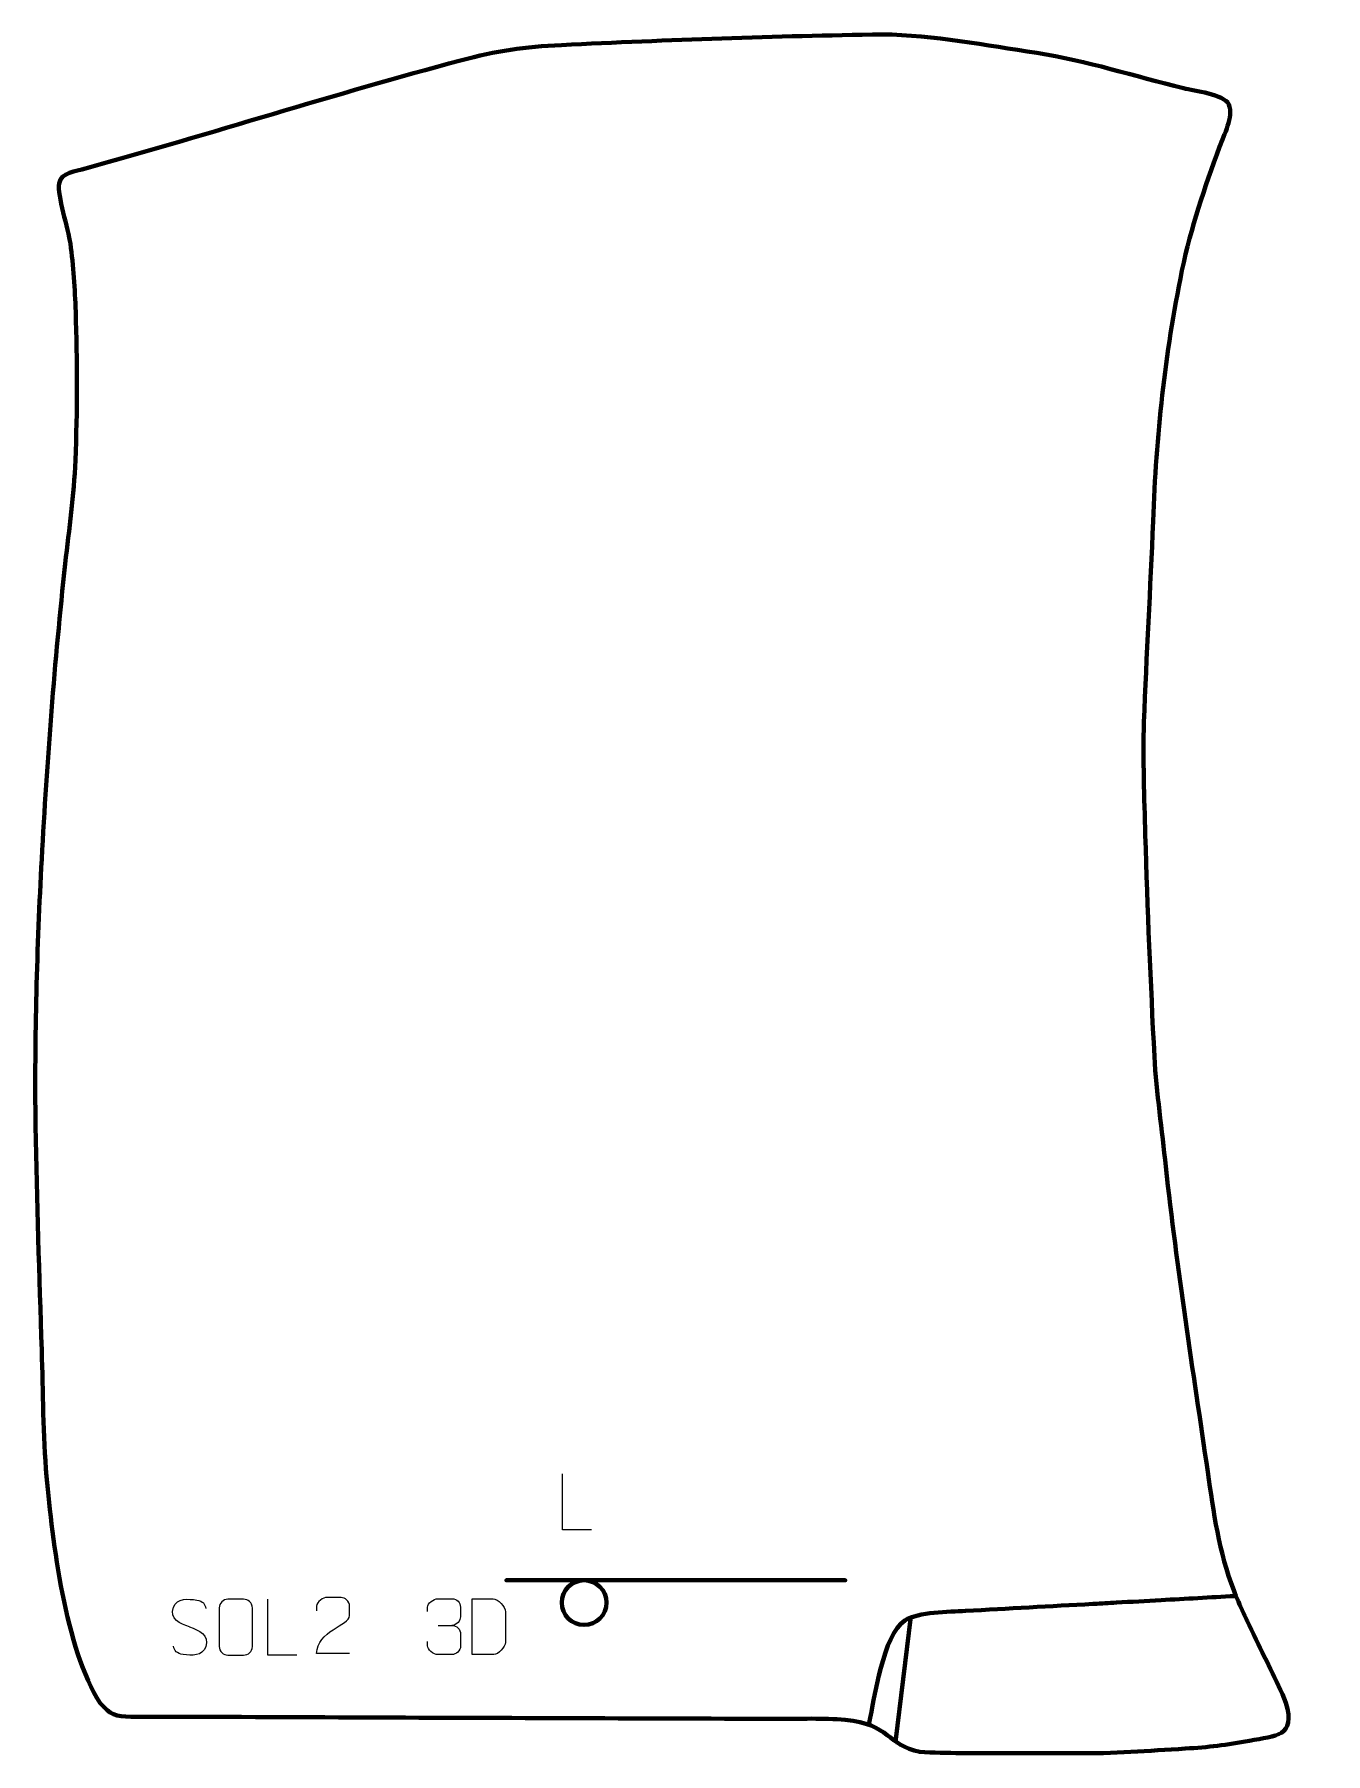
# Model space of a CAD drawing. Header units: millimetres. Extents: x -278 to 299, y -383 to 386.
import ezdxf

# ---------------------------------------------------------------- set-up
doc = ezdxf.new("R2010")
doc.units = ezdxf.units.MM
doc.header["$MEASUREMENT"] = 0
for name, color, linetype in [('layer 1', 7, 'Continuous'), ('layer 2', 7, 'Continuous'), ('layer 3', 7, 'Continuous')]:
    doc.layers.add(name, color=color, linetype=linetype)

msp = doc.modelspace()

# ---------------------------------------------------------------- linework, layer by layer
at = {"layer": 'layer 1', "color": 250, "lineweight": 9}
for points, knots in [([(-28.8182, -282.8452), (-28.8182, -282.8452), (-41.7673, -282.8452), (-41.7673, -282.8452), (-41.7673, -282.8452), (-41.7673, -282.8452), (-41.7673, -257.8916), (-41.7673, -257.8916)], [0, 0, 0, 0, 0.33333333, 0.33333333, 0.33333333, 0.33333333, 1, 1, 1, 1]), ([(-208.4188, -326.2348), (-212.6671, -324.7644), (-217.5752, -322.9686), (-215.5701, -317.4483), (-215.5701, -317.4483), (-214.0666, -313.3084), (-208.853, -313.6969), (-205.2494, -314.298), (-205.2494, -314.298), (-202.3888, -314.7752), (-201.5241, -315.9884), (-201.2135, -318.0725)], [0, 0, 0, 0, 0.25, 0.25, 0.25, 0.25, 0.5, 0.5, 0.5, 0.5, 1, 1, 1, 1]), ([(-191.2856, -313.9318), (-188.9599, -313.9318), (-186.6338, -313.9318), (-184.3077, -313.9318), (-184.3077, -313.9318), (-182.3611, -313.8962), (-180.3697, -315.3878), (-180.343, -317.8254), (-180.343, -317.8254), (-180.3434, -323.5723), (-180.3434, -329.3196), (-180.343, -335.0673), (-180.343, -335.0673), (-180.4828, -337.3907), (-182.16, -338.8703), (-184.3077, -338.8811), (-184.3077, -338.8811), (-186.6396, -338.8807), (-188.9715, -338.8807), (-191.303, -338.8811), (-191.303, -338.8811), (-193.228, -338.9865), (-195.2001, -337.102), (-195.1889, -335.0847), (-195.1889, -335.0847), (-195.1886, -329.3146), (-195.1886, -323.5449), (-195.1889, -317.7756), (-195.1889, -317.7756), (-195.1847, -315.6375), (-193.438, -313.9183), (-191.2856, -313.9318)], [0, 0, 0, 0, 0.11111111, 0.11111111, 0.11111111, 0.11111111, 0.22222222, 0.22222222, 0.22222222, 0.22222222, 0.33333333, 0.33333333, 0.33333333, 0.33333333, 0.44444444, 0.44444444, 0.44444444, 0.44444444, 0.55555556, 0.55555556, 0.55555556, 0.55555556, 0.66666667, 0.66666667, 0.66666667, 0.66666667, 0.77777778, 0.77777778, 0.77777778, 0.77777778, 1, 1, 1, 1]), ([(-160.4374, -338.8849), (-160.4374, -338.8849), (-173.3865, -338.8849), (-173.3865, -338.8849), (-173.3865, -338.8849), (-173.3865, -338.8849), (-173.3865, -313.9313), (-173.3865, -313.9313)], [0, 0, 0, 0, 0.33333333, 0.33333333, 0.33333333, 0.33333333, 1, 1, 1, 1]), ([(-136.8927, -338.1018), (-141.8071, -338.1015), (-146.7215, -338.1015), (-151.6356, -338.1018), (-151.6356, -338.1018), (-151.6356, -328.1695), (-136.9846, -325.5283), (-136.8927, -321.218), (-136.8927, -321.218), (-136.893, -319.7939), (-136.893, -318.3702), (-136.8927, -316.9469), (-136.8927, -316.9469), (-136.9096, -314.8698), (-139.0324, -313.145), (-140.7034, -313.1277), (-140.7034, -313.1277), (-142.7766, -313.1281), (-144.8495, -313.1281), (-146.9219, -313.1277), (-146.9219, -313.1277), (-148.744, -313.1112), (-151.5687, -314.9033), (-151.6356, -316.9969), (-151.6356, -316.9969), (-151.6356, -316.9969), (-151.6356, -319.0517), (-151.6356, -319.0517)], [0, 0, 0, 0, 0.125, 0.125, 0.125, 0.125, 0.25, 0.25, 0.25, 0.25, 0.375, 0.375, 0.375, 0.375, 0.5, 0.5, 0.5, 0.5, 0.625, 0.625, 0.625, 0.625, 0.75, 0.75, 0.75, 0.75, 1, 1, 1, 1]), ([(-102.0721, -319.3695), (-102.0721, -319.3695), (-102.0721, -317.5123), (-102.0721, -317.5123), (-102.0721, -317.5123), (-102.0864, -315.7704), (-99.4219, -313.6523), (-97.3628, -313.675), (-97.3628, -313.675), (-95.2987, -313.675), (-93.2347, -313.675), (-91.171, -313.675), (-91.171, -313.675), (-88.9765, -313.6662), (-87.3782, -315.513), (-87.3338, -317.4251), (-87.3338, -317.4251), (-87.3342, -318.8602), (-87.3342, -320.2953), (-87.3338, -321.7308), (-87.3338, -321.7308), (-87.3824, -323.3843), (-88.985, -325.6143), (-91.1833, -325.6043), (-91.1833, -325.6043), (-88.9796, -325.6155), (-87.3716, -327.4187), (-87.3176, -329.4782), (-87.3176, -329.4782), (-87.318, -331.2629), (-87.318, -333.0476), (-87.3176, -334.8327), (-87.3176, -334.8327), (-87.3075, -336.8941), (-89.3624, -338.6572), (-91.1833, -338.6491), (-91.1833, -338.6491), (-93.2486, -338.6488), (-95.3138, -338.6488), (-97.3794, -338.6491), (-97.3794, -338.6491), (-99.548, -338.6376), (-102.079, -336.2374), (-102.0976, -334.7756), (-102.0976, -334.7756), (-102.0976, -334.7756), (-102.0976, -332.867), (-102.0976, -332.867)], [0, 0, 0, 0, 0.07692308, 0.07692308, 0.07692308, 0.07692308, 0.15384615, 0.15384615, 0.15384615, 0.15384615, 0.23076923, 0.23076923, 0.23076923, 0.23076923, 0.30769231, 0.30769231, 0.30769231, 0.30769231, 0.38461538, 0.38461538, 0.38461538, 0.38461538, 0.46153846, 0.46153846, 0.46153846, 0.46153846, 0.53846154, 0.53846154, 0.53846154, 0.53846154, 0.61538462, 0.61538462, 0.61538462, 0.61538462, 0.69230769, 0.69230769, 0.69230769, 0.69230769, 0.76923077, 0.76923077, 0.76923077, 0.76923077, 0.84615385, 0.84615385, 0.84615385, 0.84615385, 1, 1, 1, 1]), ([(-82.0999, -338.6106), (-79.7681, -338.6102), (-74.8179, -338.6342), (-72.4864, -338.6345), (-72.4864, -338.6345), (-70.5614, -338.7399), (-67.2428, -335.1983), (-67.254, -333.181), (-67.254, -333.181), (-67.2544, -327.4109), (-67.2544, -325.2412), (-67.254, -319.4719), (-67.254, -319.4719), (-67.2583, -317.3338), (-70.6328, -313.6737), (-72.7852, -313.6872), (-72.7852, -313.6872), (-75.1109, -313.6872), (-79.8352, -313.6872), (-82.1613, -313.6872), (-82.1613, -313.6872), (-82.1609, -319.4341), (-82.0996, -332.8633), (-82.0999, -338.6106)], [0, 0, 0, 0, 0.14285714, 0.14285714, 0.14285714, 0.14285714, 0.28571429, 0.28571429, 0.28571429, 0.28571429, 0.42857143, 0.42857143, 0.42857143, 0.42857143, 0.57142857, 0.57142857, 0.57142857, 0.57142857, 0.71428571, 0.71428571, 0.71428571, 0.71428571, 1, 1, 1, 1]), ([(-208.4188, -326.2349), (-204.4002, -327.8816), (-199.3707, -329.7699), (-201.2047, -335.1302), (-201.2047, -335.1302), (-202.6645, -339.3966), (-207.5753, -339.1399), (-211.3014, -338.5852), (-211.3014, -338.5852), (-214.0514, -338.1754), (-215.2723, -336.9619), (-215.6503, -334.8497)], [0, 0, 0, 0, 0.25, 0.25, 0.25, 0.25, 0.5, 0.5, 0.5, 0.5, 1, 1, 1, 1])]:
    msp.add_open_spline(points, degree=3, knots=knots, dxfattribs=at)
msp.add_open_spline([(-97.3624, -325.6147), (-97.3624, -325.6147), (-91.166, -325.6147), (-91.166, -325.6147)], degree=3, dxfattribs=at)
at = {"layer": 'layer 2', "color": 142, "lineweight": 200}
for points in [[(-32.084, -305.416), (-37.6068, -305.416), (-42.0839, -309.8931), (-42.0839, -315.4159), (-42.0839, -315.4159), (-42.084, -320.9388), (-37.6068, -325.4159), (-32.084, -325.4159), (-32.084, -325.4159), (-26.5611, -325.416), (-22.084, -320.9388), (-22.084, -315.416), (-22.084, -315.416), (-22.0839, -309.8931), (-26.5611, -305.416), (-32.0839, -305.416), (-197.7679, -305.416), (299.284, -305.416), (-32.084, -305.416)], [(-32.084, -305.416), (-37.6068, -305.416), (-42.0839, -309.8931), (-42.0839, -315.4159), (-42.0839, -315.4159), (-42.084, -320.9388), (-37.6068, -325.4159), (-32.084, -325.416), (-32.084, -325.416), (-26.5611, -325.416), (-22.084, -320.9388), (-22.084, -315.416), (-22.084, -315.416), (-22.0839, -309.8931), (-26.5611, -305.416), (-32.0839, -305.416), (-197.7679, -305.416), (299.284, -305.416), (-32.084, -305.416)], [(-32.084, -305.416), (-37.6068, -305.416), (-42.0839, -309.8931), (-42.0839, -315.416), (-42.0839, -315.416), (-42.084, -320.9388), (-37.6068, -325.416), (-32.084, -325.416), (-32.084, -325.416), (-26.5611, -325.416), (-22.084, -320.9389), (-22.084, -315.416), (-22.084, -315.416), (-22.0839, -309.8932), (-26.5611, -305.416), (-32.0839, -305.416), (-197.7679, -305.416), (299.284, -305.416), (-32.084, -305.416)], [(-32.084, -305.416), (-37.6068, -305.416), (-42.0839, -309.8931), (-42.0839, -315.416), (-42.0839, -315.416), (-42.084, -320.9388), (-37.6068, -325.416), (-32.084, -325.416), (-32.084, -325.416), (-26.5611, -325.416), (-22.084, -320.9389), (-22.084, -315.416), (-22.084, -315.416), (-22.0839, -309.8932), (-26.5611, -305.416), (-32.0839, -305.416), (-197.7679, -305.416), (299.284, -305.416), (-32.084, -305.416)], [(-32.084, -305.416), (-37.6068, -305.416), (-42.0839, -309.8931), (-42.0839, -315.416), (-42.0839, -315.416), (-42.084, -320.9388), (-37.6068, -325.416), (-32.084, -325.416), (-32.084, -325.416), (-26.5611, -325.416), (-22.084, -320.9389), (-22.084, -315.416), (-22.084, -315.416), (-22.0839, -309.8932), (-26.5611, -305.416), (-32.0839, -305.416), (-197.7679, -305.416), (299.284, -305.416), (-32.084, -305.416)], [(-32.084, -305.416), (-37.6068, -305.416), (-42.0839, -309.8932), (-42.0839, -315.416), (-42.0839, -315.416), (-42.084, -320.9388), (-37.6068, -325.416), (-32.084, -325.416), (-32.084, -325.416), (-26.5611, -325.416), (-22.084, -320.9389), (-22.084, -315.4161), (-22.084, -315.4161), (-22.0839, -309.8932), (-26.5611, -305.416), (-32.0839, -305.416), (-197.7679, -305.416), (299.284, -305.416), (-32.084, -305.416)], [(-32.084, -305.416), (-37.6068, -305.416), (-42.0839, -309.8932), (-42.0839, -315.416), (-42.0839, -315.416), (-42.084, -320.9389), (-37.6068, -325.416), (-32.084, -325.416), (-32.084, -325.416), (-26.5611, -325.416), (-22.084, -320.9389), (-22.084, -315.4161), (-22.084, -315.4161), (-22.0839, -309.8932), (-26.5611, -305.416), (-32.0839, -305.416), (-197.7679, -305.416), (299.284, -305.416), (-32.084, -305.416)], [(-32.084, -305.416), (-37.6068, -305.416), (-42.0839, -309.8932), (-42.0839, -315.416), (-42.0839, -315.416), (-42.084, -320.9389), (-37.6068, -325.416), (-32.084, -325.416), (-32.084, -325.416), (-26.5611, -325.4161), (-22.084, -320.9389), (-22.084, -315.4161), (-22.084, -315.4161), (-22.0839, -309.8932), (-26.5611, -305.416), (-32.0839, -305.416), (-197.7679, -305.416), (299.284, -305.416), (-32.084, -305.416)], [(-32.084, -305.4161), (-37.6068, -305.4161), (-42.0839, -309.8932), (-42.0839, -315.416), (-42.0839, -315.416), (-42.084, -320.9389), (-37.6068, -325.416), (-32.084, -325.4161), (-32.084, -325.4161), (-26.5611, -325.4161), (-22.084, -320.9389), (-22.084, -315.4161), (-22.084, -315.4161), (-22.0839, -309.8932), (-26.5611, -305.4161), (-32.0839, -305.4161), (-197.7679, -305.4161), (299.284, -305.4161), (-32.084, -305.4161)], [(-32.084, -305.4161), (-37.6068, -305.4161), (-42.0839, -309.8932), (-42.0839, -315.4161), (-42.0839, -315.4161), (-42.084, -320.9389), (-37.6068, -325.4161), (-32.084, -325.4161), (-32.084, -325.4161), (-26.5611, -325.4161), (-22.084, -320.939), (-22.084, -315.4161), (-22.084, -315.4161), (-22.0839, -309.8932), (-26.5611, -305.4161), (-32.0839, -305.4161), (-197.7679, -305.4161), (299.284, -305.4161), (-32.084, -305.4161)], [(-32.084, -305.4161), (-37.6068, -305.4161), (-42.0839, -309.8932), (-42.0839, -315.4161), (-42.0839, -315.4161), (-42.084, -320.9389), (-37.6068, -325.4161), (-32.084, -325.4161), (-32.084, -325.4161), (-26.5611, -325.4161), (-22.084, -320.939), (-22.084, -315.4161), (-22.084, -315.4161), (-22.0839, -309.8933), (-26.5611, -305.4161), (-32.0839, -305.4161), (-197.7679, -305.4161), (299.284, -305.4161), (-32.084, -305.4161)], [(-32.084, -305.4161), (-37.6068, -305.4161), (-42.0839, -309.8932), (-42.0839, -315.4161), (-42.0839, -315.4161), (-42.084, -320.9389), (-37.6068, -325.4161), (-32.084, -325.4161), (-32.084, -325.4161), (-26.5611, -325.4161), (-22.084, -320.939), (-22.084, -315.4161), (-22.084, -315.4161), (-22.0839, -309.8933), (-26.5611, -305.4161), (-32.0839, -305.4161), (-197.7679, -305.4161), (299.284, -305.4161), (-32.084, -305.4161)], [(-32.084, -305.4161), (-37.6068, -305.4161), (-42.0839, -309.8933), (-42.0839, -315.4161), (-42.0839, -315.4161), (-42.084, -320.9389), (-37.6068, -325.4161), (-32.084, -325.4161), (-32.084, -325.4161), (-26.5611, -325.4161), (-22.084, -320.939), (-22.084, -315.4161), (-22.084, -315.4161), (-22.0839, -309.8933), (-26.5611, -305.4161), (-32.0839, -305.4161), (-197.7679, -305.4161), (299.284, -305.4161), (-32.084, -305.4161)], [(-32.084, -305.4161), (-37.6068, -305.4161), (-42.0839, -309.8933), (-42.0839, -315.4161), (-42.0839, -315.4161), (-42.084, -320.939), (-37.6068, -325.4161), (-32.084, -325.4161), (-32.084, -325.4161), (-26.5611, -325.4161), (-22.084, -320.939), (-22.084, -315.4162), (-22.084, -315.4162), (-22.0839, -309.8933), (-26.5611, -305.4161), (-32.0839, -305.4161), (-197.7679, -305.4161), (299.284, -305.4161), (-32.084, -305.4161)], [(-32.084, -305.4161), (-37.6068, -305.4161), (-42.0839, -309.8933), (-42.0839, -315.4161), (-42.0839, -315.4161), (-42.084, -320.939), (-37.6068, -325.4161), (-32.084, -325.4161), (-32.084, -325.4161), (-26.5611, -325.4162), (-22.084, -320.939), (-22.084, -315.4162), (-22.084, -315.4162), (-22.0839, -309.8933), (-26.5611, -305.4161), (-32.0839, -305.4161), (-197.7679, -305.4161), (299.284, -305.4161), (-32.084, -305.4161)], [(-32.084, -305.4161), (-37.6068, -305.4161), (-42.0839, -309.8933), (-42.0839, -315.4161), (-42.0839, -315.4161), (-42.084, -320.939), (-37.6068, -325.4161), (-32.084, -325.4161), (-32.084, -325.4161), (-26.5611, -325.4162), (-22.084, -320.939), (-22.084, -315.4162), (-22.084, -315.4162), (-22.0839, -309.8933), (-26.5611, -305.4161), (-32.0839, -305.4161), (-197.7679, -305.4161), (299.284, -305.4161), (-32.084, -305.4161)], [(-32.084, -305.4162), (-37.6068, -305.4162), (-42.0839, -309.8933), (-42.0839, -315.4161), (-42.0839, -315.4161), (-42.084, -320.939), (-37.6068, -325.4161), (-32.084, -325.4162), (-32.084, -325.4162), (-26.5611, -325.4162), (-22.084, -320.939), (-22.084, -315.4162), (-22.084, -315.4162), (-22.0839, -309.8933), (-26.5611, -305.4162), (-32.0839, -305.4162), (-197.7679, -305.4162), (299.284, -305.4162), (-32.084, -305.4162)], [(-32.084, -305.4162), (-37.6068, -305.4162), (-42.0839, -309.8933), (-42.0839, -315.4162), (-42.0839, -315.4162), (-42.084, -320.939), (-37.6068, -325.4162), (-32.084, -325.4162), (-32.084, -325.4162), (-26.5611, -325.4162), (-22.084, -320.9391), (-22.084, -315.4162), (-22.084, -315.4162), (-22.0839, -309.8934), (-26.5611, -305.4162), (-32.0839, -305.4162), (-197.7679, -305.4162), (299.284, -305.4162), (-32.084, -305.4162)], [(-32.084, -305.4162), (-37.6068, -305.4162), (-42.0839, -309.8933), (-42.0839, -315.4162), (-42.0839, -315.4162), (-42.084, -320.939), (-37.6068, -325.4162), (-32.084, -325.4162), (-32.084, -325.4162), (-26.5611, -325.4162), (-22.084, -320.9391), (-22.084, -315.4162), (-22.084, -315.4162), (-22.0839, -309.8934), (-26.5611, -305.4162), (-32.0839, -305.4162), (-197.7679, -305.4162), (299.284, -305.4162), (-32.084, -305.4162)], [(-32.084, -305.4162), (-37.6068, -305.4162), (-42.0839, -309.8933), (-42.0839, -315.4162), (-42.0839, -315.4162), (-42.084, -320.939), (-37.6068, -325.4162), (-32.084, -325.4162), (-32.084, -325.4162), (-26.5611, -325.4162), (-22.084, -320.9391), (-22.084, -315.4162), (-22.084, -315.4162), (-22.0839, -309.8934), (-26.5611, -305.4162), (-32.0839, -305.4162), (-197.7679, -305.4162), (299.284, -305.4162), (-32.084, -305.4162)], [(-32.084, -305.4162), (-37.6068, -305.4162), (-42.0839, -309.8934), (-42.0839, -315.4162), (-42.0839, -315.4162), (-42.084, -320.939), (-37.6068, -325.4162), (-32.084, -325.4162), (-32.084, -325.4162), (-26.5611, -325.4162), (-22.084, -320.9391), (-22.084, -315.4163), (-22.084, -315.4163), (-22.0839, -309.8934), (-26.5611, -305.4162), (-32.0839, -305.4162), (-197.7679, -305.4162), (299.284, -305.4162), (-32.084, -305.4162)]]:
    msp.add_open_spline(points, degree=3, knots=[0, 0, 0, 0, 0.2, 0.2, 0.2, 0.2, 0.4, 0.4, 0.4, 0.4, 0.6, 0.6, 0.6, 0.6, 1, 1, 1, 1.0001, 1.0001, 1.0001, 1.0001], dxfattribs=at)
for points in [[(-32.084, -305.416), (-32.084, -305.416), (-32.084, -305.4162), (-32.084, -305.4162)], [(-32.0839, -305.416), (-32.0839, -305.416), (-32.0839, -305.4162), (-32.0839, -305.4162)], [(-42.0839, -315.4159), (-42.0839, -315.4159), (-42.0839, -315.4162), (-42.0839, -315.4162)], [(-22.084, -315.416), (-22.084, -315.416), (-22.084, -315.4163), (-22.084, -315.4163)], [(-32.084, -325.4159), (-32.084, -325.4159), (-32.084, -325.4162), (-32.084, -325.4162)]]:
    msp.add_open_spline(points, degree=3, dxfattribs=at)
at = {"layer": 'layer 2', "color": 142, "lineweight": 158}
msp.add_open_spline([(95.3581, -369.2145), (97.6341, -357.9677), (101.5289, -329.8639), (111.2162, -323.4228), (111.2162, -323.4228), (117.4688, -319.4678), (130.7815, -319.5588), (138.3517, -319.1385), (138.3517, -319.1385), (157.3257, -318.0849), (176.3002, -317.0383), (195.2744, -315.9876), (195.2744, -315.9876), (195.2744, -315.9876), (195.7736, -315.96), (195.7736, -315.96), (195.7736, -315.96), (199.1024, -315.7757), (202.431, -315.5914), (205.7597, -315.407), (205.7597, -315.407), (212.417, -315.0384), (219.0743, -314.6697), (225.7316, -314.3011), (225.7316, -314.3011), (236.7162, -313.6928), (247.7008, -313.0845), (258.6854, -312.4762), (258.6854, -312.4762), (258.6854, -312.4762), (259.1847, -312.4486), (259.1847, -312.4486)], degree=3, knots=[0, 0, 0, 0, 0.11111111, 0.11111111, 0.11111111, 0.11111111, 0.22222222, 0.22222222, 0.22222222, 0.22222222, 0.33333333, 0.33333333, 0.33333333, 0.33333333, 0.44444444, 0.44444444, 0.44444444, 0.44444444, 0.55555556, 0.55555556, 0.55555556, 0.55555556, 0.66666667, 0.66666667, 0.66666667, 0.66666667, 0.77777778, 0.77777778, 0.77777778, 0.77777778, 1, 1, 1, 1], dxfattribs=at)
msp.add_open_spline([(113.9669, -321.6777), (113.9669, -321.6777), (107.0153, -377.6893), (107.0153, -377.6893)], degree=3, dxfattribs=at)
at = {"layer": 'layer 3', "color": 22, "lineweight": 158}
msp.add_open_spline([(-87.2964, 374.026), (-71.0907, 378.3333), (-58.8832, 380.0719), (-42.1631, 380.9102), (-42.1631, 380.9102), (5.5173, 383.2353), (53.4551, 384.8693), (101.1852, 385.6664), (101.1852, 385.6664), (124.1756, 385.3246), (147.4312, 380.7259), (170.1722, 377.4143), (170.1722, 377.4143), (192.7984, 373.8893), (213.7134, 366.9327), (235.8033, 361.594), (235.8033, 361.594), (240.4285, 360.54), (253.967, 358.8363), (256.0366, 354.3884), (256.0366, 354.3884), (258.2051, 348.6043), (253.8334, 340.8964), (251.8583, 335.4132), (251.8583, 335.4132), (245.0885, 316.6523), (239.1989, 299.7234), (235.0952, 280.0962), (235.0952, 280.0962), (227.3844, 242.279), (223.6166, 206.5564), (222.1748, 168.0285), (222.1748, 168.0285), (221.0401, 138.0662), (219.1474, 108.0976), (218.1006, 78.1545), (218.1006, 78.1545), (217.6233, 61.517), (218.2555, 44.371), (218.6984, 27.7052), (218.6984, 27.7052), (219.6414, -5.2573), (221.094, -38.2963), (222.7516, -71.2319), (222.7516, -71.2319), (223.7064, -87.5604), (226.1635, -104.1899), (227.8823, -120.5107), (227.8823, -120.5107), (232.8813, -166.3051), (239.9868, -211.4532), (246.6203, -256.9991), (246.6203, -256.9991), (249.2125, -274.8644), (251.6733, -292.9549), (258.1979, -309.9071), (258.1979, -309.9071), (260.8026, -316.6045), (264.3133, -323.5666), (267.3693, -330.1328), (267.3693, -330.1328), (272.0152, -340.018), (277.4874, -350.1274), (281.5781, -360.1834), (281.5781, -360.1834), (285.9838, -375.6113), (277.2691, -374.8071), (265.2122, -377.162), (265.2122, -377.162), (255.0773, -379.1415), (246.8425, -380.0385), (236.5587, -380.6631), (236.5587, -380.6631), (220.0768, -381.6996), (204.3411, -382.9209), (187.7695, -382.7603), (187.7695, -382.7603), (170.6146, -382.5977), (153.4575, -382.8449), (136.3207, -382.7003), (136.3207, -382.7003), (130.304, -382.6336), (123.8795, -382.5222), (117.8865, -382.1517), (117.8865, -382.1517), (103.427, -379.4239), (104.6184, -369.5262), (84.6145, -367.8195), (84.6145, -367.8195), (74.8859, -366.9894), (64.1645, -367.4043), (54.3182, -367.3747), (54.3182, -367.3747), (-9.0106, -367.184), (-72.3393, -366.9662), (-135.668, -366.7484), (-135.668, -366.7484), (-168.6562, -366.6343), (-201.6519, -366.3958), (-234.6396, -366.4119), (-234.6396, -366.4119), (-241.3354, -366.3677), (-243.9526, -365.5905), (-248.3796, -360.3), (-248.3796, -360.3), (-263.9478, -336.3429), (-269.7159, -287.757), (-272.3292, -259.0565), (-272.3292, -259.0565), (-273.9529, -240.4845), (-273.8661, -221.3068), (-274.4988, -202.622), (-274.4988, -202.622), (-275.616, -169.2184), (-276.6317, -135.7672), (-277.2567, -102.3514), (-277.2567, -102.3514), (-277.7794, -62.2891), (-276.6583, -22.9895), (-274.5015, 17.0042), (-274.5015, 17.0042), (-272.1396, 60.9206), (-268.7369, 105.3133), (-263.9983, 149.0361), (-263.9983, 149.0361), (-262.2202, 164.6708), (-260.131, 179.5088), (-259.4445, 195.3014), (-259.4445, 195.3014), (-258.5486, 217.1555), (-258.6637, 239.8301), (-259.3062, 261.7021), (-259.3062, 261.7021), (-259.6465, 271.7487), (-260.3746, 282.1467), (-261.7104, 292.1087), (-261.7104, 292.1087), (-262.5815, 298.606), (-267.623, 313.8819), (-266.7606, 318.9969), (-266.7606, 318.9969), (-265.5896, 324.2002), (-259.2674, 324.4694), (-254.9379, 325.674), (-254.9379, 325.674), (-198.9036, 341.2642), (-143.5099, 359.0142), (-87.2964, 374.026)], degree=3, knots=[0, 0, 0, 0, 0.02631579, 0.02631579, 0.02631579, 0.02631579, 0.05263158, 0.05263158, 0.05263158, 0.05263158, 0.07894737, 0.07894737, 0.07894737, 0.07894737, 0.10526316, 0.10526316, 0.10526316, 0.10526316, 0.13157895, 0.13157895, 0.13157895, 0.13157895, 0.15789474, 0.15789474, 0.15789474, 0.15789474, 0.18421053, 0.18421053, 0.18421053, 0.18421053, 0.21052632, 0.21052632, 0.21052632, 0.21052632, 0.23684211, 0.23684211, 0.23684211, 0.23684211, 0.26315789, 0.26315789, 0.26315789, 0.26315789, 0.28947368, 0.28947368, 0.28947368, 0.28947368, 0.31578947, 0.31578947, 0.31578947, 0.31578947, 0.34210526, 0.34210526, 0.34210526, 0.34210526, 0.36842105, 0.36842105, 0.36842105, 0.36842105, 0.39473684, 0.39473684, 0.39473684, 0.39473684, 0.42105263, 0.42105263, 0.42105263, 0.42105263, 0.44736842, 0.44736842, 0.44736842, 0.44736842, 0.47368421, 0.47368421, 0.47368421, 0.47368421, 0.5, 0.5, 0.5, 0.5, 0.52631579, 0.52631579, 0.52631579, 0.52631579, 0.55263158, 0.55263158, 0.55263158, 0.55263158, 0.57894737, 0.57894737, 0.57894737, 0.57894737, 0.60526316, 0.60526316, 0.60526316, 0.60526316, 0.63157895, 0.63157895, 0.63157895, 0.63157895, 0.65789474, 0.65789474, 0.65789474, 0.65789474, 0.68421053, 0.68421053, 0.68421053, 0.68421053, 0.71052632, 0.71052632, 0.71052632, 0.71052632, 0.73684211, 0.73684211, 0.73684211, 0.73684211, 0.76315789, 0.76315789, 0.76315789, 0.76315789, 0.78947368, 0.78947368, 0.78947368, 0.78947368, 0.81578947, 0.81578947, 0.81578947, 0.81578947, 0.84210526, 0.84210526, 0.84210526, 0.84210526, 0.86842105, 0.86842105, 0.86842105, 0.86842105, 0.89473684, 0.89473684, 0.89473684, 0.89473684, 0.92105263, 0.92105263, 0.92105263, 0.92105263, 0.94736842, 0.94736842, 0.94736842, 0.94736842, 1, 1, 1, 1], dxfattribs=at)

doc.saveas('drawing.dxf')
